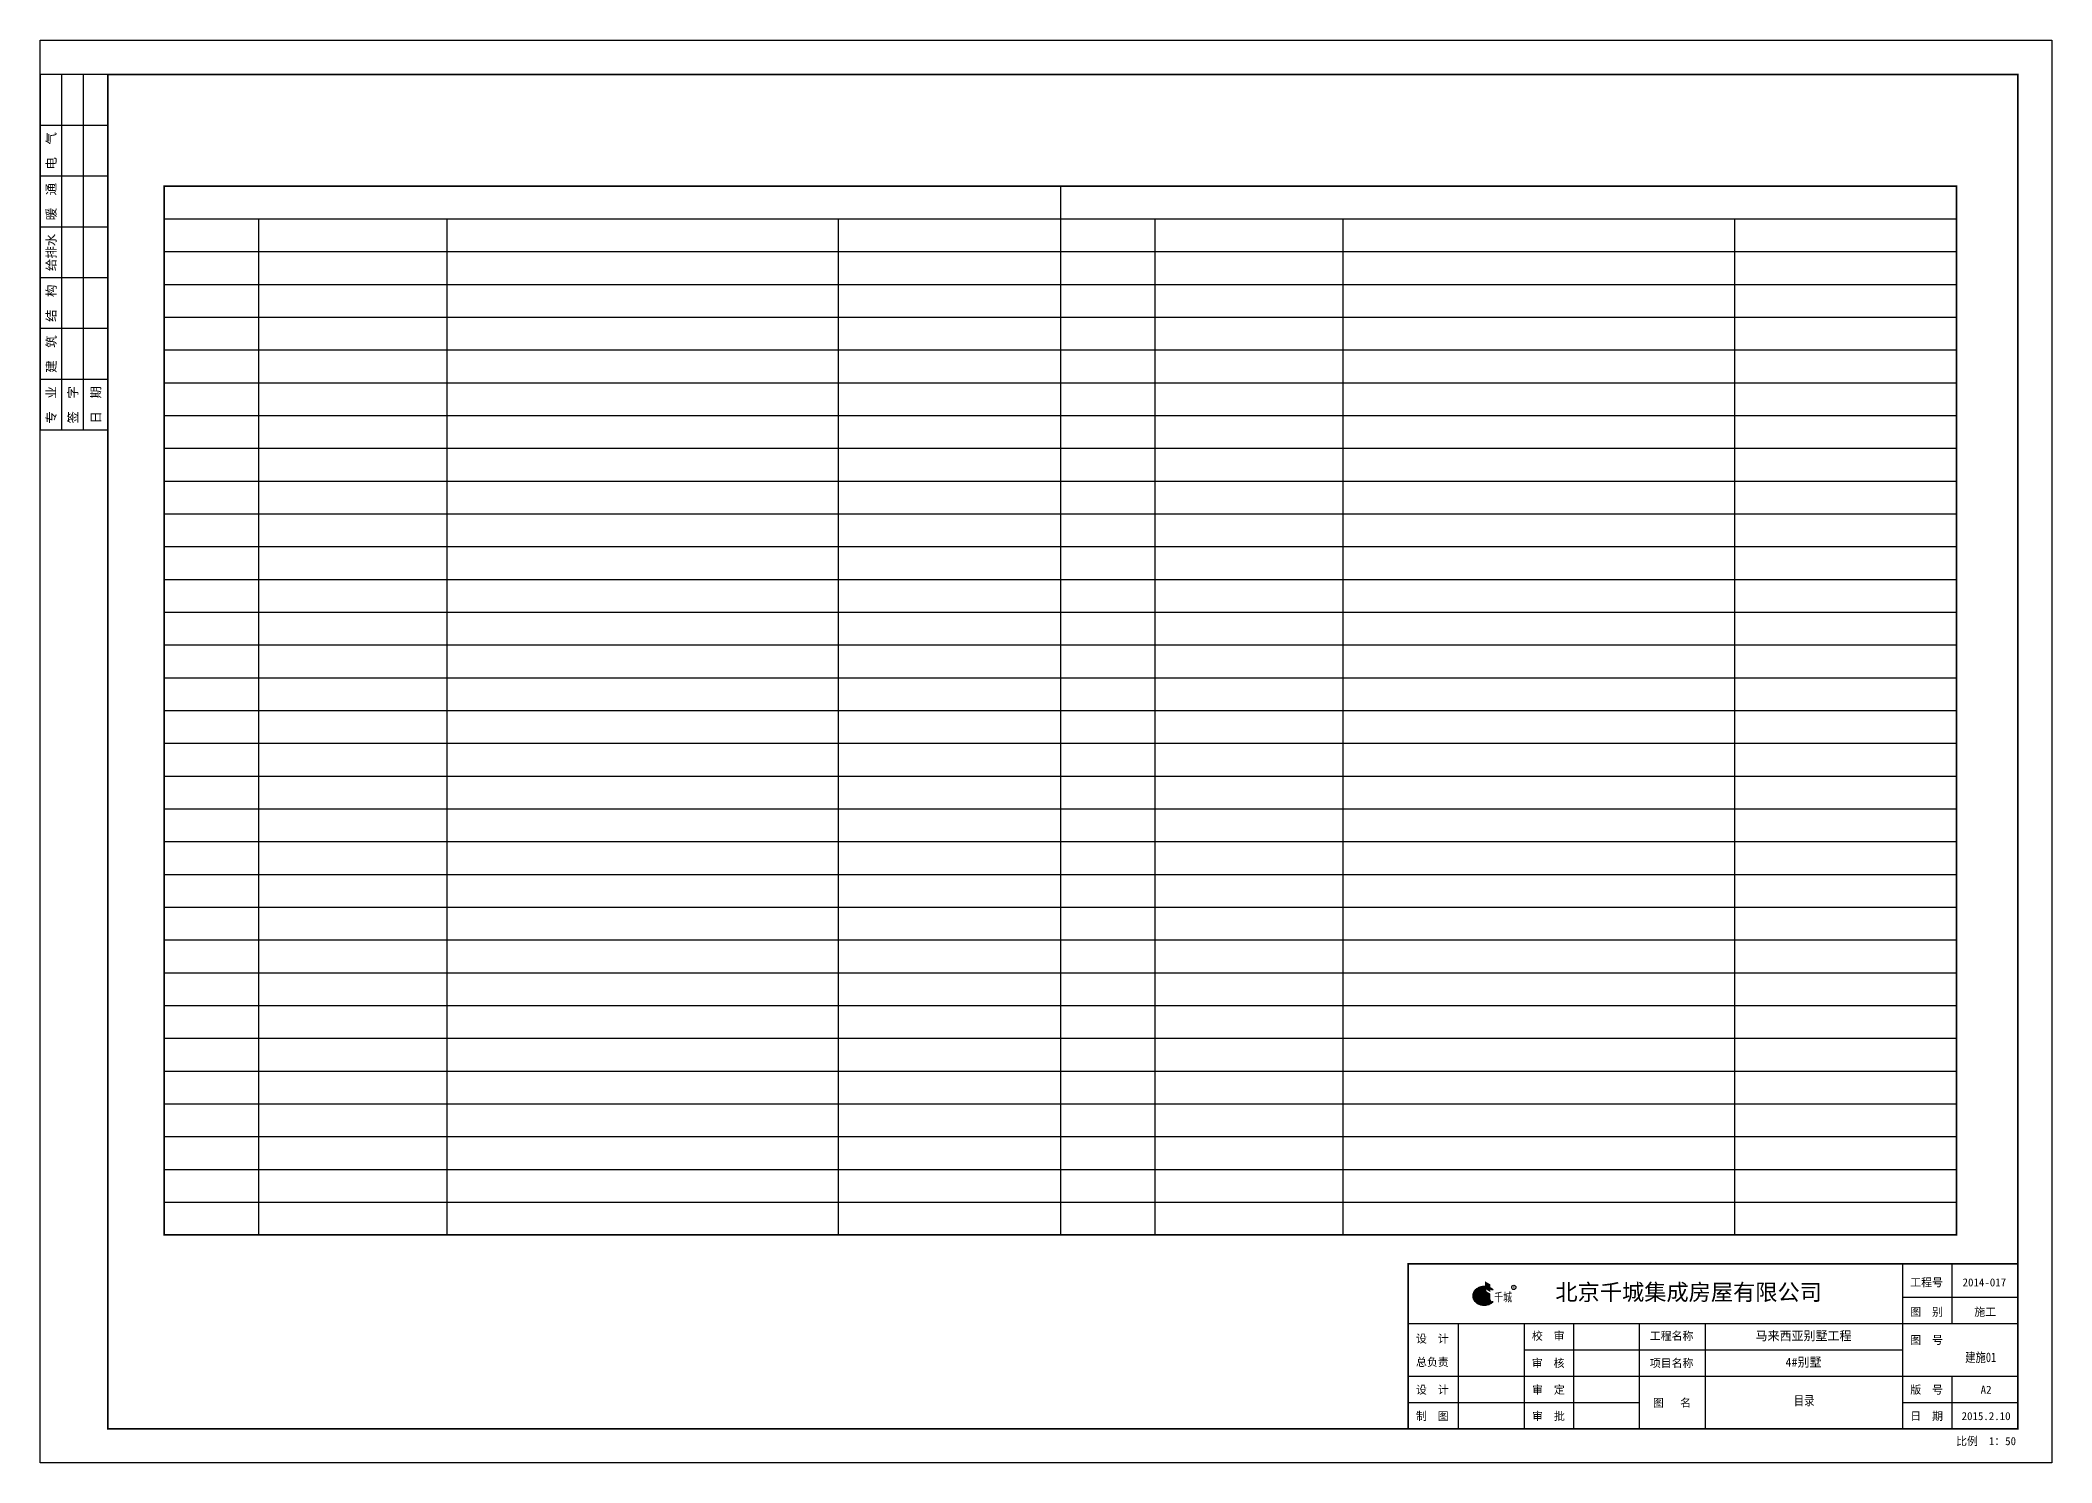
# Model space of a CAD drawing. Extents: x 278352 to 354603, y -396067 to -191104.
# Drawn here: x 278352 to 308052, y -238385 to -217385 of the extents above; entities that cross this region are included whole.
import ezdxf
from ezdxf.enums import TextEntityAlignment as Align

# ---------------------------------------------------------------- set-up
doc = ezdxf.new("R2010")
doc.units = 0
doc.header["$LTSCALE"] = 1000
doc.header["$MEASUREMENT"] = 0
for name, color, linetype in [('AXIS', 3, 'Continuous'), ('PUB_TAB', 7, 'Continuous'), ('PUB_TITLE', 4, 'Continuous'), ('图框', 4, 'Continuous')]:
    doc.layers.add(name, color=color, linetype=linetype)
doc.styles.add('-宋体', font='', dxfattribs={"width": 0.8})
doc.styles.add('BS', font='', dxfattribs={"width": 0.9})
doc.styles.add('HZA', font='', dxfattribs={"width": 0.75})
doc.styles.add('ref_title$0$BS', font='', dxfattribs={"width": 0.7})
doc.styles.get("Standard").update_dxf_attribs({"font": 'gbenor.shx', "bigfont": 'gbcbig.shx'})
doc.styles.get('-宋体').set_extended_font_data('SimSun')
doc.styles.get('BS').set_extended_font_data('NSimSun')
doc.styles.get('HZA').set_extended_font_data('SimSun')
doc.styles.get('ref_title$0$BS').set_extended_font_data('SimSun')

# ---------------------------------------------------------------- blocks, each defined once
blk = doc.blocks.new('A2图框')
h = blk.add_hatch(color=30)
h.paths.add_polyline_path([(428.23, 52.65), (426.67, 53.56), (426.67, 51.32), (428.23, 50.41)])
h.paths.add_polyline_path([(428.23, 49.93), (426.67, 50.83), (426.67, 48.59), (428.23, 47.68)])
h = blk.add_hatch(color=7)
edge = h.paths.add_edge_path()
edge.add_ellipse((426.4, 49.28), major_axis=(3.14, 0), ratio=0.791667, start_angle=85.21981, end_angle=314.9985, ccw=False)
edge.add_line((426.67, 51.76), (426.67, 52.02))
edge.add_spline(control_points=[(426.67, 52.02), (426.61, 52.03), (426.55, 52.03), (426.12, 52.04), (425.74, 52), (425.03, 51.82), (424.69, 51.68), (424.08, 51.32), (423.82, 51.1), (423.39, 50.59), (423.22, 50.3), (423.02, 49.7), (422.98, 49.38), (423.04, 48.76), (423.14, 48.45), (423.45, 47.88), (423.67, 47.62), (424.18, 47.18), (424.49, 46.99), (425.15, 46.71), (425.51, 46.62), (426.25, 46.52), (426.63, 46.53), (427.36, 46.63), (427.72, 46.73), (428.38, 47.03), (428.68, 47.22), (428.96, 47.47), (428.99, 47.5), (429.02, 47.53)], knot_values=[1.492545, 1.492545, 1.492545, 1.492545, 1.545237, 1.545237, 1.879697, 1.879697, 2.214157, 2.214157, 2.548617, 2.548617, 2.883077, 2.883077, 3.217537, 3.217537, 3.551997, 3.551997, 3.886457, 3.886457, 4.220917, 4.220917, 4.555377, 4.555377, 4.889837, 4.889837, 5.224297, 5.224297, 5.558757, 5.558757, 5.599521, 5.599521, 5.599521, 5.599521], degree=3, periodic=0)
edge.add_line((429.02, 47.53), (428.62, 47.53))
h = blk.add_hatch(color=5)
h.paths.add_polyline_path([(426.14, 50.91), (426.14, 51.21), (424.57, 50.31), (424.57, 50.01)])
h.paths.add_polyline_path([(426.14, 50.46), (424.57, 49.55), (424.57, 47.68), (426.14, 48.59)])
h = blk.add_hatch(color=7)
edge = h.paths.add_edge_path()
edge.add_ellipse((426.4, 49.28), major_axis=(-3.14, 0), ratio=0.791667, start_angle=224.99865, end_angle=234.31467, ccw=False)
edge.add_line((428.62, 51.04), (429.02, 51.04))
edge.add_spline(control_points=[(429.02, 51.04), (428.88, 51.18), (428.72, 51.3), (428.45, 51.48), (428.35, 51.54), (428.23, 51.6)], knot_values=[0.683649, 0.683649, 0.683649, 0.683649, 0.876316, 0.876316, 0.994174, 0.994174, 0.994174, 0.994174], degree=3, periodic=0)
edge.add_line((428.23, 51.6), (428.23, 51.3))
for p, q in [((20, 409.85), (0, 409.85)), ((0, 409.85), (0, 304.85)), ((6.4, 304.85), (6.4, 409.85)), ((12.8, 304.85), (12.8, 409.85)), ((20, 394.85), (0, 394.85)), ((20, 379.85), (0, 379.85)), ((20, 364.85), (0, 364.85)), ((20, 349.85), (0, 349.85)), ((20, 334.85), (0, 334.85)), ((20, 319.85), (0, 319.85)), ((20, 304.85), (0, 304.85)), ((549.93, 58.7), (549.93, 10.05)), ((564.51, 58.7), (564.51, 41.15)), ((564.51, 58.7), (564.51, 41.15)), ((429.02, 47.53), (428.62, 47.53)), ((549.93, 48.93), (583.95, 48.93)), ((403.95, 41.15), (583.95, 41.15)), ((418.72, 41.15), (418.72, 10.05)), ((438.16, 41.15), (438.16, 10.05)), ((452.74, 41.15), (452.74, 10.05)), ((472.18, 41.15), (472.18, 10.05)), ((491.62, 41.15), (491.62, 10.05)), ((438.16, 33.37), (549.93, 33.37)), ((403.95, 25.6), (583.95, 25.6)), ((564.51, 25.6), (564.51, 10.05)), ((403.95, 17.82), (472.18, 17.82)), ((549.93, 17.82), (583.95, 17.82))]:
    blk.add_line(p, q)
at = {"color": 7}
blk.add_line((429.02, 51.04), (428.62, 51.04), dxfattribs=at)
blk.add_lwpolyline([(0, 420), (594, 420), (594, 0), (0, 0)], close=True)
at = {"const_width": 0.5}
for points in [[(583.95, 409.85), (20, 409.85), (20, 10.05), (583.95, 10.05), (583.95, 409.85)], [(583.95, 58.7), (403.95, 58.7), (403.95, 10.05)]]:
    blk.add_lwpolyline(points, dxfattribs=at)
blk.add_ellipse((426.4, 49.28), major_axis=(3.14, 0), ratio=0.791667, start_param=1.487366, end_param=5.497761)
at = {"color": 30}
blk.add_ellipse((426.4, 49.28), major_axis=(-3.14, 0), ratio=0.791667, start_param=3.926967, end_param=4.089562, dxfattribs=at)
at = {"color": 0, "lineweight": -3}
blk.add_ellipse((435.15, 51.78), major_axis=(-0.622, 0.001), ratio=1, start_param=3.142848, end_param=9.426033, dxfattribs=at)
blk.add_open_spline([(426.67, 52.02), (426.61, 52.03), (426.55, 52.03), (426.12, 52.04), (425.74, 52), (425.03, 51.82), (424.69, 51.68), (424.08, 51.32), (423.82, 51.1), (423.39, 50.59), (423.22, 50.3), (423.02, 49.7), (422.98, 49.38), (423.04, 48.76), (423.14, 48.45), (423.45, 47.88), (423.67, 47.62), (424.18, 47.18), (424.49, 46.99), (425.15, 46.71), (425.51, 46.62), (426.25, 46.52), (426.63, 46.53), (427.36, 46.63), (427.72, 46.73), (428.38, 47.03), (428.68, 47.22), (428.96, 47.47), (428.99, 47.5), (429.02, 47.53)], degree=3, knots=[1.492545, 1.492545, 1.492545, 1.492545, 1.545237, 1.545237, 1.879697, 1.879697, 2.214157, 2.214157, 2.548617, 2.548617, 2.883077, 2.883077, 3.217537, 3.217537, 3.551997, 3.551997, 3.886457, 3.886457, 4.220917, 4.220917, 4.555377, 4.555377, 4.889837, 4.889837, 5.224297, 5.224297, 5.558757, 5.558757, 5.599521, 5.599521, 5.599521, 5.599521])
at = {"color": 7}
blk.add_open_spline([(429.02, 51.04), (428.88, 51.18), (428.72, 51.3), (428.45, 51.48), (428.35, 51.54), (428.23, 51.6)], degree=3, knots=[0.6836492, 0.6836492, 0.6836492, 0.6836492, 0.8763165, 0.8763165, 0.9941736, 0.9941736, 0.9941736, 0.9941736], dxfattribs=at)
at = {"style": 'BS'}
for s, p in [('电  气', (3.2, 387.35)), ('暖  通', (3.2, 372.35)), ('给排水', (3.2, 357.35)), ('结  构', (3.2, 342.35)), ('建  筑', (3.2, 327.35)), ('专  业', (3.2, 312.35)), ('签  字', (9.6, 312.35)), ('日  期', (16.4, 312.35))]:
    blk.add_text(s, height=2.7, rotation=90, dxfattribs=at).set_placement(p, align=Align.MIDDLE)
at = {"color": 0, "lineweight": -3, "style": 'HZA', "width": 0.75}
blk.add_text('千城', height=2.535, dxfattribs=at).set_placement((429.33, 47.61))
at = {"color": 0, "lineweight": -3}
blk.add_text('R', height=0.684, dxfattribs=at).set_placement((434.85, 51.47))
at = {"color": 0, "lineweight": -3, "insert": (447.42, 52.78), "char_height": 4.8092, "attachment_point": 1}
blk.add_mtext_dynamic_manual_height_columns('{\\fYouYuan|b1|i0|c134|p49;北京千城集成房屋有限公司}', width=4162.4171, gutter_width=1750, heights=[0], dxfattribs=at)
at = {"layer": 'PUB_TITLE', "color": 0, "style": 'ref_title$0$BS'}
for s, p in [('工程号', (552.22, 52.08)), ('图  别', (552.22, 43.38)), ('设  计', (406.25, 35.45)), ('校  审', (440.47, 36.27)), ('工程名称', (475.3, 36.27)), ('图  号', (552.22, 35.07)), ('总负责', (406.25, 28.54)), ('审  核', (440.47, 28.24)), ('项目名称', (475.3, 28.24)), ('设  计', (406.25, 20.38)), ('审  定', (440.56, 20.38)), ('图   名', (476.23, 16.51)), ('版  号', (552.22, 20.38)), ('制  图', (406.25, 12.6)), ('审  批', (440.56, 12.6)), ('日  期', (552.22, 12.6))]:
    blk.add_text(s, height=2.362, dxfattribs=at).set_placement(p)
for s, height, p in [('2014-017', 2.362, (574.1, 52.08)), ('施工', 2.362, (574.36, 43.38)), ('马来西亚别墅工程', 2.599, (520.7, 36.17)), ('4#别墅', 2.599, (520.7, 28.39)), ('A2', 2.362, (574.61, 20.38)), ('2015.2.10', 2.362, (574.61, 12.6)), ('比例  1：50', 2.362, (574.61, 5.2))]:
    blk.add_text(s, height=height, dxfattribs=at).set_placement(p, align=Align.CENTER)

msp = doc.modelspace()

# ---------------------------------------------------------------- linework, layer by layer
at = {"layer": 'PUB_TAB', "color": 3, "const_width": 25}
msp.add_lwpolyline([(280182, -235022), (306647, -235022), (306647, -219538), (280182, -219538)], close=True, dxfattribs=at)
at = {"layer": 'PUB_TAB'}
for points in [[(293415, -219538), (293415, -235022)], [(280182, -220022), (306647, -220022)], [(281575, -220022), (281575, -235022)], [(284355, -220022), (284355, -235022)], [(290135, -220022), (290135, -235022)], [(294807, -220022), (294807, -235022)], [(297587, -220022), (297587, -235022)], [(303367, -220022), (303367, -235022)], [(280182, -220506), (306647, -220506)], [(280182, -220989), (306647, -220989)], [(280182, -221473), (306647, -221473)], [(280182, -221957), (306647, -221957)], [(280182, -222441), (306647, -222441)], [(280182, -222925), (306647, -222925)], [(280182, -223409), (306647, -223409)], [(280182, -223893), (306647, -223893)], [(280182, -224377), (306647, -224377)], [(280182, -224860), (306647, -224860)], [(280182, -225344), (306647, -225344)], [(280182, -225828), (306647, -225828)], [(280182, -226312), (306647, -226312)], [(280182, -226796), (306647, -226796)], [(280182, -227280), (306647, -227280)], [(280182, -227764), (306647, -227764)], [(280182, -228248), (306647, -228248)], [(280182, -228731), (306647, -228731)], [(280182, -229215), (306647, -229215)], [(280182, -229699), (306647, -229699)], [(280182, -230183), (306647, -230183)], [(280182, -230667), (306647, -230667)], [(280182, -231151), (306647, -231151)], [(280182, -231635), (306647, -231635)], [(280182, -232119), (306647, -232119)], [(280182, -232603), (306647, -232603)], [(280182, -233086), (306647, -233086)], [(280182, -233570), (306647, -233570)], [(280182, -234054), (306647, -234054)], [(280182, -234538), (306647, -234538)]]:
    msp.add_lwpolyline(points, dxfattribs=at)

# ---------------------------------------------------------------- block references
at = {"layer": '图框', "xscale": 50, "yscale": 50, "zscale": 50}
msp.add_blockref('A2图框', (278352, -238385), dxfattribs=at)

# ---------------------------------------------------------------- texts
at = {"layer": 'AXIS', "style": '-宋体', "width": 0.8}
for s, p in [('建施01', (307003, -236828)), ('目录', (304396, -237466))]:
    msp.add_text(s, height=140, dxfattribs=at).set_placement(p, align=Align.MIDDLE_CENTER)

doc.saveas('drawing.dxf')
